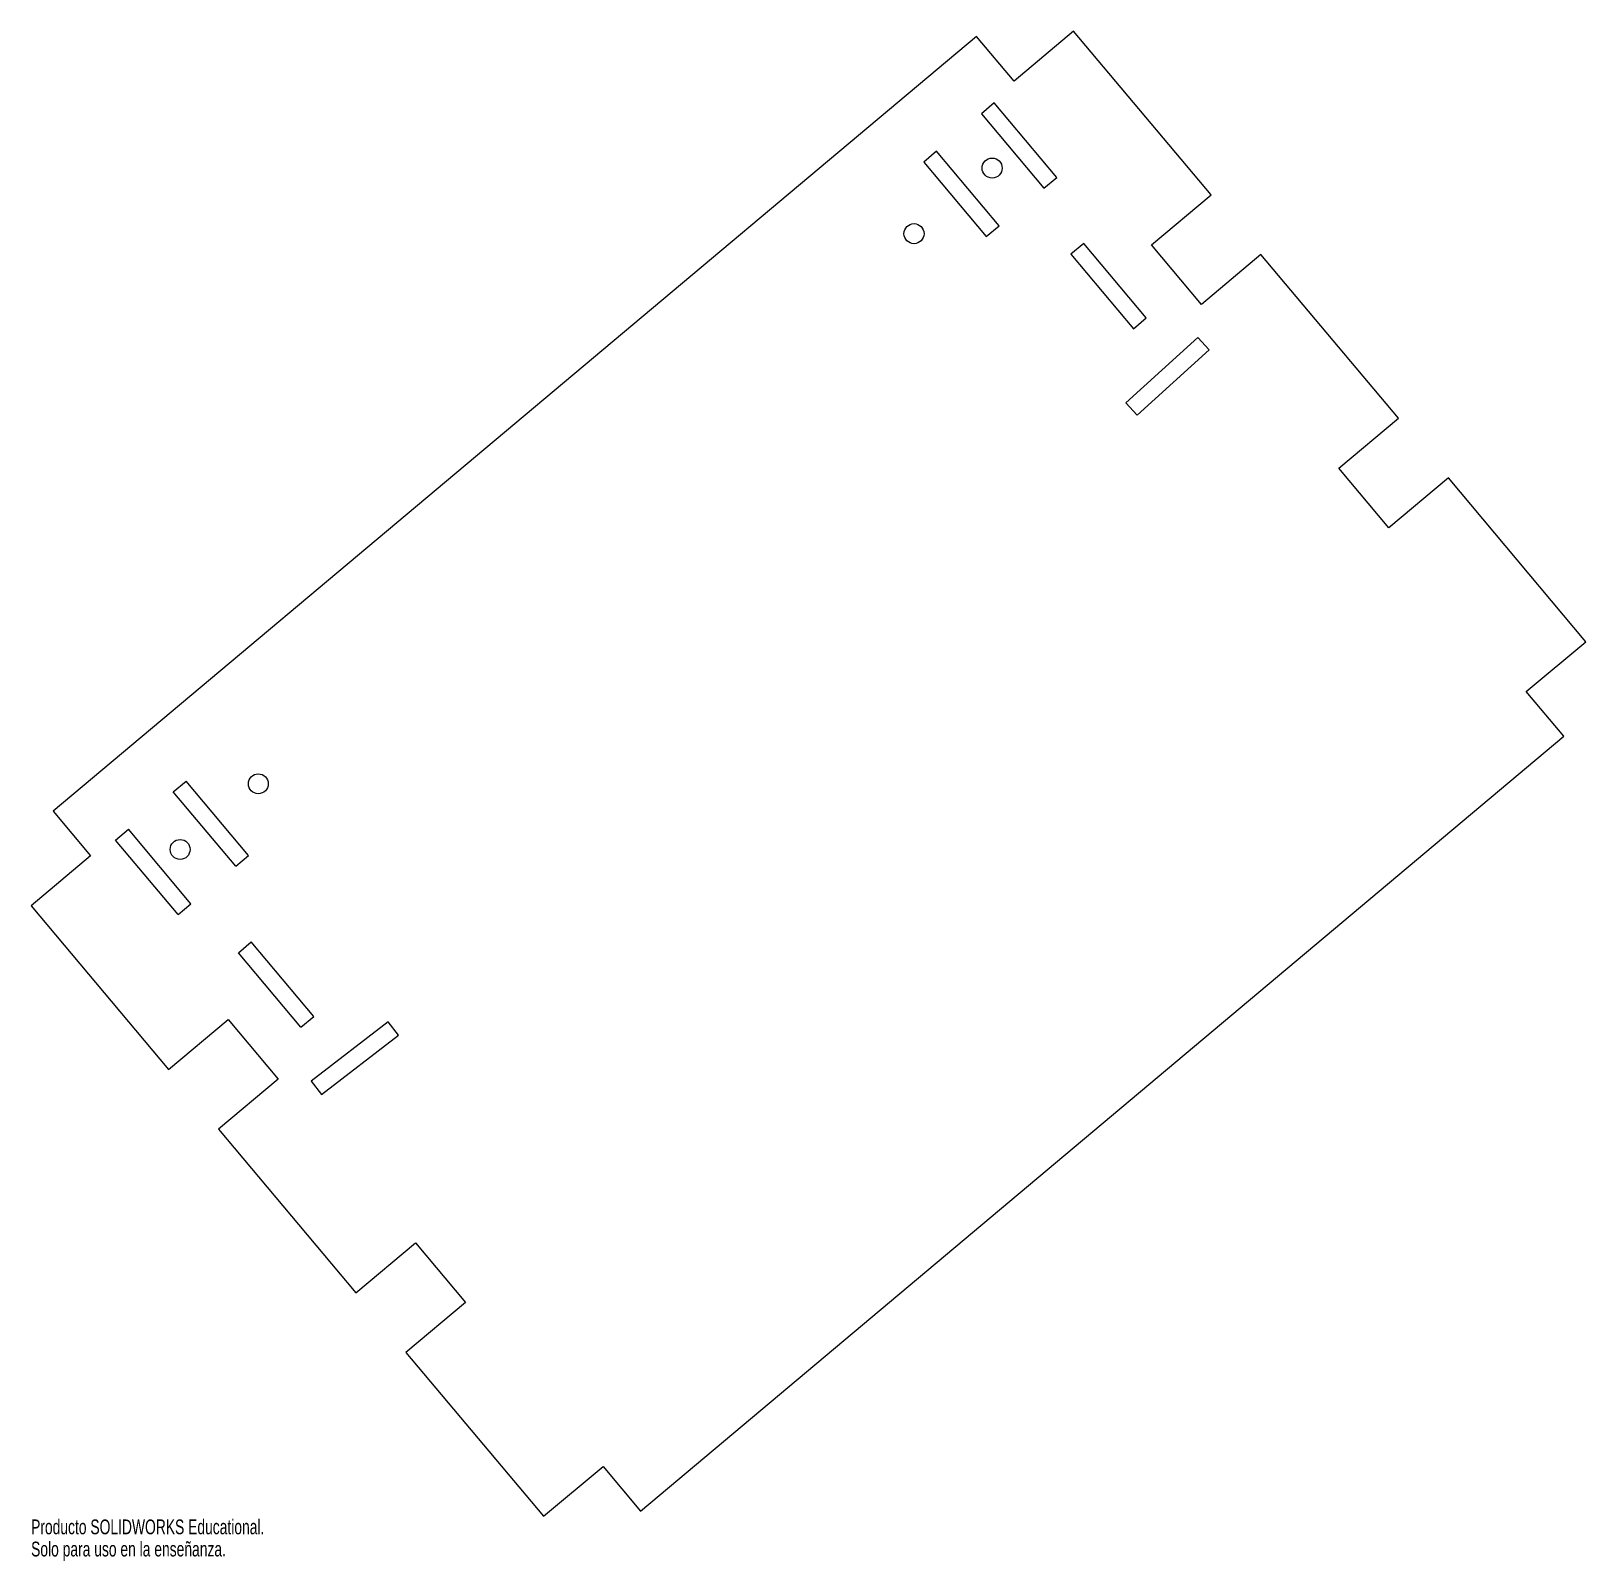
# Model space of a CAD drawing. Header units: inches. Extents: x -13.7 to 6.3, y 6.4 to 26.
import ezdxf

# ---------------------------------------------------------------- set-up
doc = ezdxf.new("R2010")
doc.units = ezdxf.units.IN
doc.header["$MEASUREMENT"] = 0
doc.styles.add('SLDTEXTSTYLE0', font='TXT', dxfattribs={"width": 0.7})

msp = doc.modelspace()

# ---------------------------------------------------------------- linework, layer by layer
at = {"color": 7, "linetype": 'Continuous', "lineweight": 25}
for p, q in [((-0.301, 26.028), (-1.067, 25.386)), ((1.467, 23.922), (-0.301, 26.028)), ((-1.549, 25.96), (-13.423, 15.997)), ((-1.067, 25.386), (-1.549, 25.96)), ((-1.321, 25.105), (-1.487, 24.966)), ((-0.518, 24.147), (-1.321, 25.105)), ((-1.487, 24.966), (-0.684, 24.008)), ((-2.062, 24.484), (-2.227, 24.344)), ((-1.258, 23.526), (-2.062, 24.484)), ((-2.227, 24.344), (-1.424, 23.387)), ((-0.684, 24.008), (-0.518, 24.147)), ((0.7, 23.279), (1.467, 23.922)), ((-1.424, 23.387), (-1.258, 23.526)), ((-0.169, 23.298), (-0.335, 23.158)), ((0.634, 22.34), (-0.169, 23.298)), ((1.343, 22.513), (0.7, 23.279)), ((-0.335, 23.158), (0.469, 22.201)), ((2.109, 23.156), (1.343, 22.513)), ((3.877, 21.049), (2.109, 23.156)), ((0.469, 22.201), (0.634, 22.34)), ((1.297, 22.088), (0.372, 21.247)), ((1.442, 21.928), (1.297, 22.088)), ((0.518, 21.087), (1.442, 21.928)), ((0.372, 21.247), (0.518, 21.087)), ((3.111, 20.406), (3.877, 21.049)), ((3.754, 19.64), (3.111, 20.406)), ((4.52, 20.283), (3.754, 19.64)), ((6.287, 18.176), (4.52, 20.283)), ((5.521, 17.534), (6.287, 18.176)), ((6.003, 16.959), (5.521, 17.534)), ((-5.87, 6.996), (6.003, 16.959)), ((-11.88, 16.245), (-11.714, 16.384)), ((-11.076, 15.287), (-11.88, 16.245)), ((-10.911, 15.427), (-11.714, 16.384)), ((-13.423, 15.997), (-12.941, 15.422)), ((-12.62, 15.624), (-12.454, 15.763)), ((-11.817, 14.666), (-12.62, 15.624)), ((-11.651, 14.805), (-12.454, 15.763)), ((-12.941, 15.422), (-13.707, 14.78)), ((-11.076, 15.287), (-10.911, 15.427)), ((-11.817, 14.666), (-11.651, 14.805)), ((-13.707, 14.78), (-11.939, 12.673)), ((-11.041, 14.175), (-10.875, 14.314)), ((-10.071, 13.357), (-10.875, 14.314)), ((-10.237, 13.218), (-11.041, 14.175)), ((-11.939, 12.673), (-11.173, 13.316)), ((-11.173, 13.316), (-10.53, 12.55)), ((-10.237, 13.218), (-10.071, 13.357)), ((-9.115, 13.286), (-10.104, 12.522)), ((-8.983, 13.115), (-9.115, 13.286)), ((-9.972, 12.351), (-8.983, 13.115)), ((-10.53, 12.55), (-11.296, 11.907)), ((-10.104, 12.522), (-9.972, 12.351)), ((-11.296, 11.907), (-9.529, 9.8)), ((-9.529, 9.8), (-8.763, 10.443)), ((-8.763, 10.443), (-8.12, 9.677)), ((-8.12, 9.677), (-8.886, 9.034)), ((-8.886, 9.034), (-7.118, 6.928)), ((-7.118, 6.928), (-6.352, 7.57)), ((-6.352, 7.57), (-5.87, 6.996))]:
    msp.add_line(p, q, dxfattribs=at)
for centre, radius in [((-1.348, 24.267), 0.129), ((-2.353, 23.423), 0.129), ((-10.785, 16.348), 0.128), ((-11.79, 15.504), 0.128)]:
    msp.add_circle(centre, radius, dxfattribs=at)

# ---------------------------------------------------------------- texts
at = {"color": 7, "linetype": 'Continuous', "char_height": 0.1903, "attachment_point": 1, "style": 'SLDTEXTSTYLE0'}
for s, insert in [('Producto SOLIDWORKS Educational.', (-13.707, 6.887)), ('Solo para uso en la enseñanza.', (-13.707, 6.602))]:
    msp.add_mtext(s, dxfattribs=dict(at, insert=insert))

doc.saveas('drawing.dxf')
